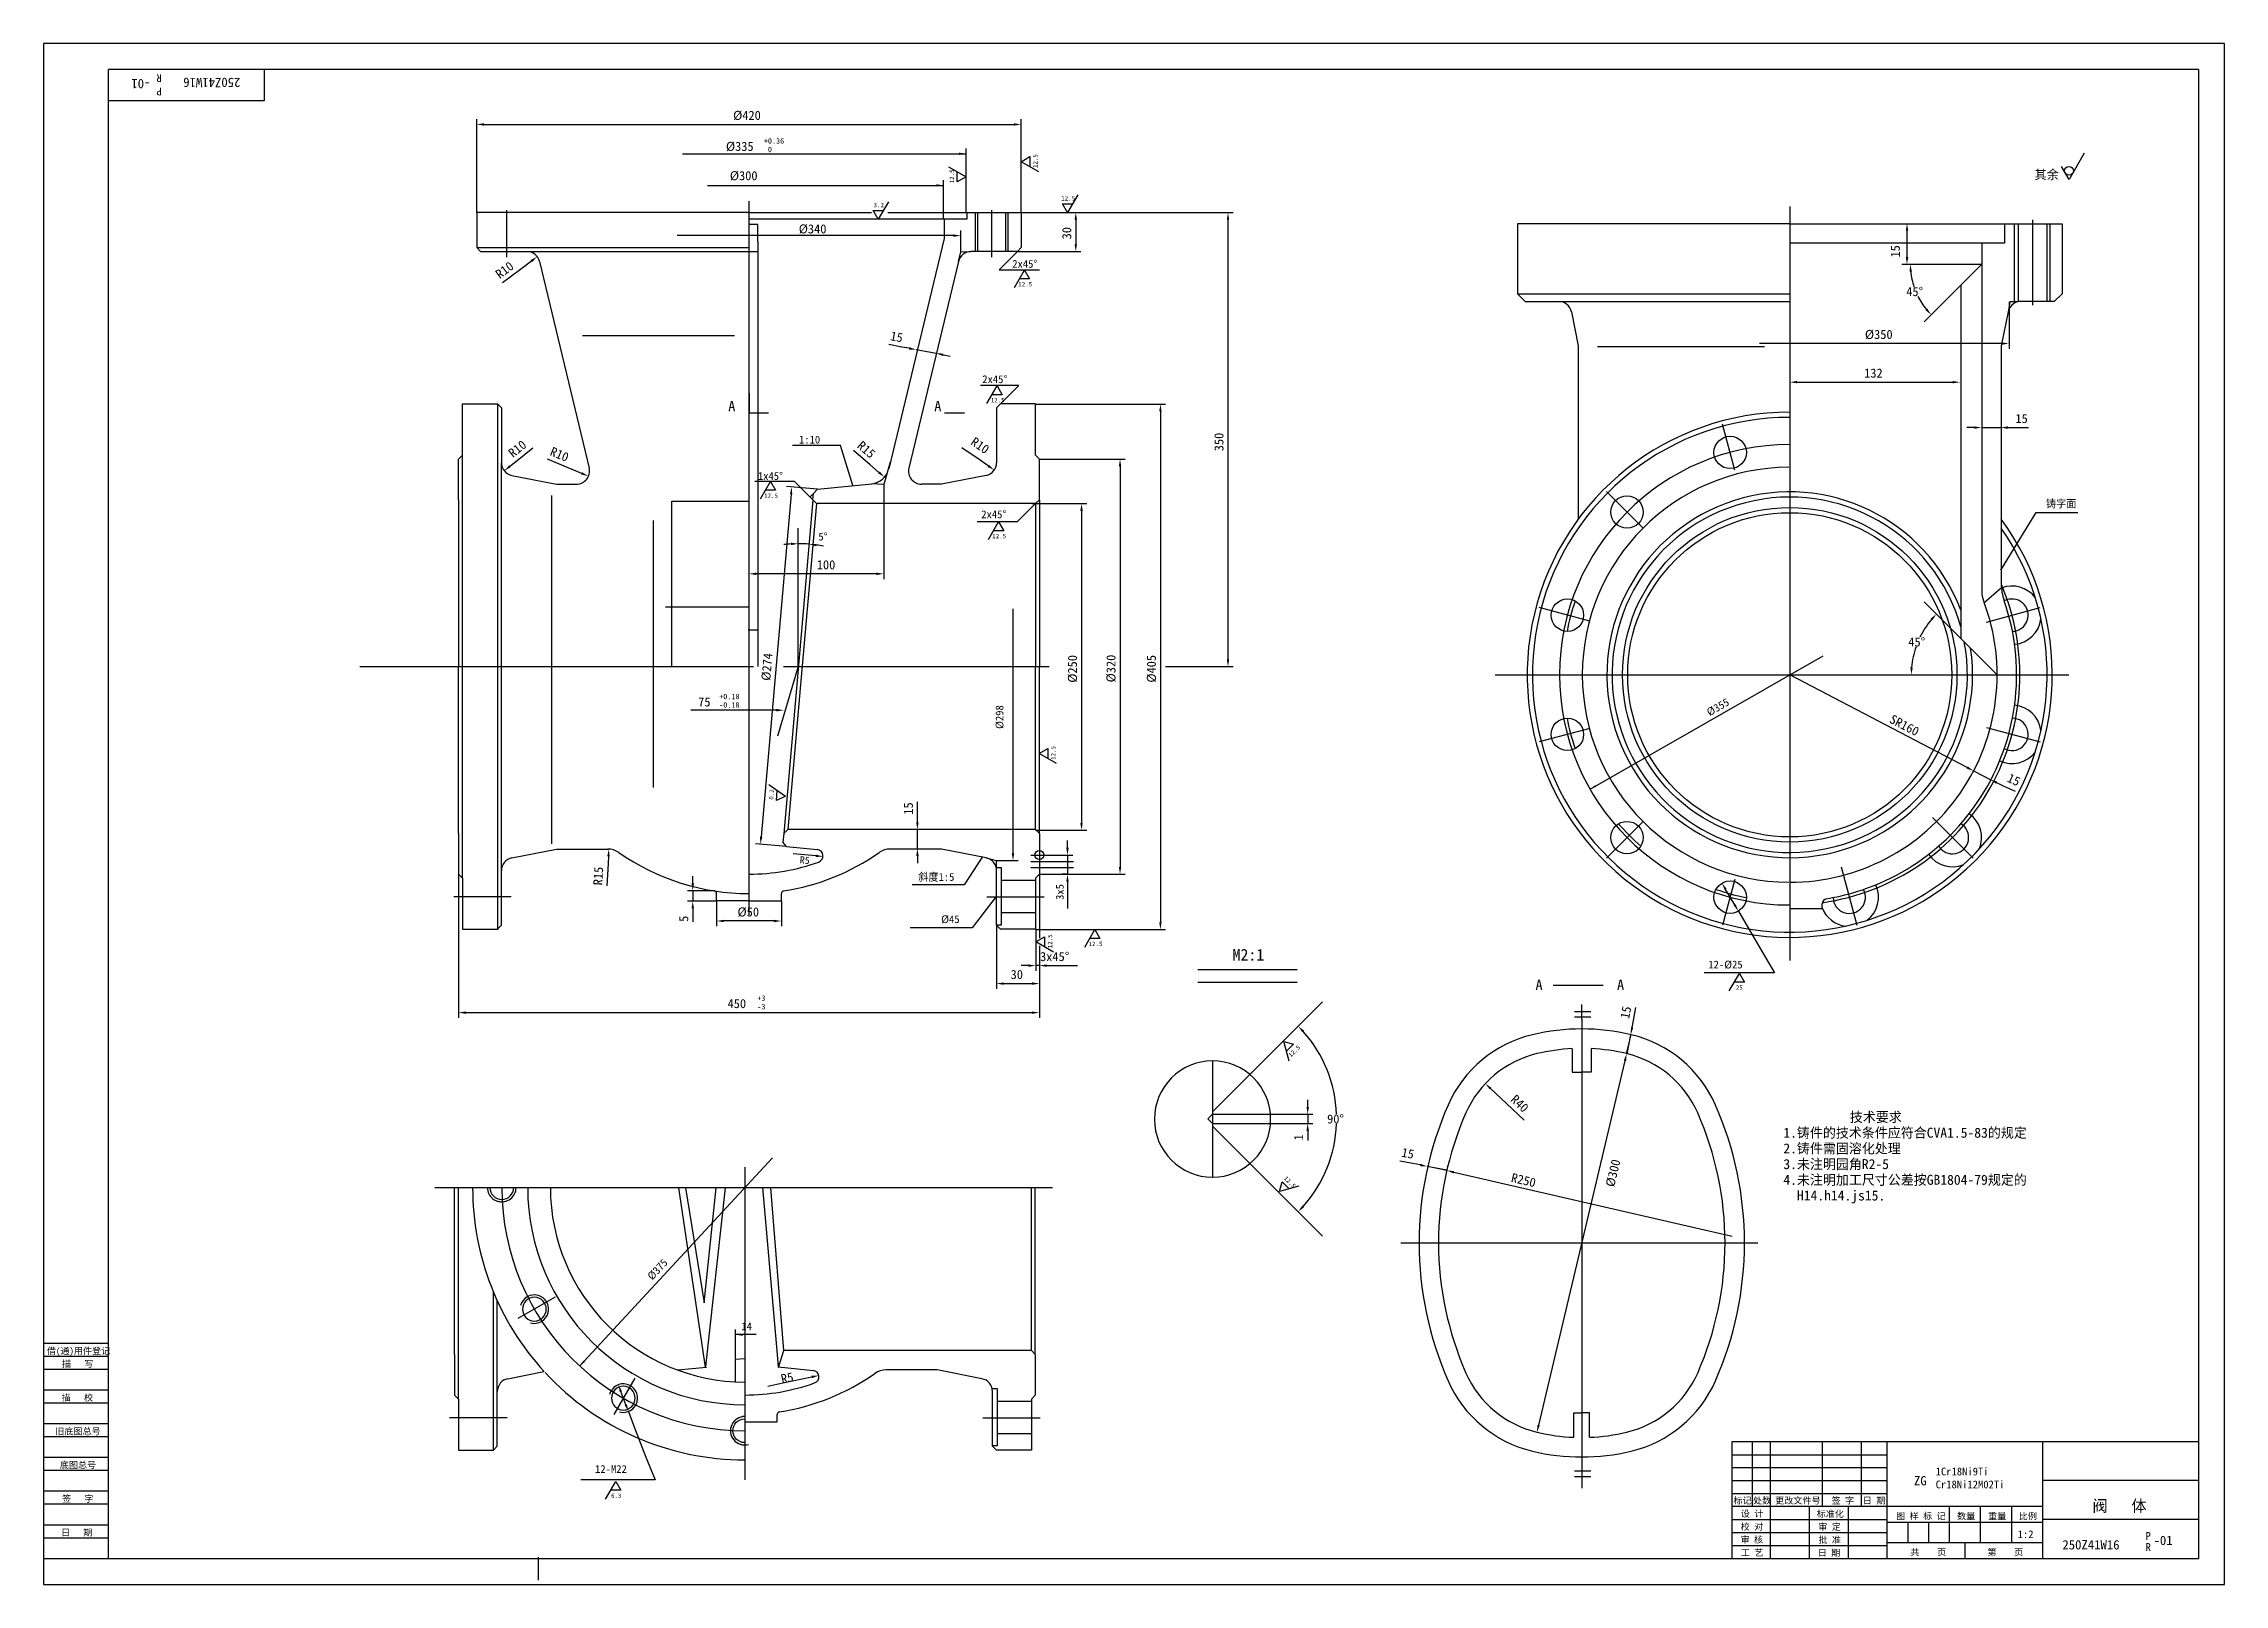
# Model space of a CAD drawing. Header units: metres. Extents: x 0 to 841, y 0 to 594.
import ezdxf

# ---------------------------------------------------------------- set-up
doc = ezdxf.new("R2010")
doc.units = ezdxf.units.M
for name, color, linetype in [('C', 6, 'Continuous'), ('D', 1, 'Continuous'), ('FL', 5, 'Continuous'), ('HA', 5, 'Continuous'), ('T', 7, 'Continuous'), ('TL', 4, 'Continuous')]:
    doc.layers.add(name, color=color, linetype=linetype)

# ---------------------------------------------------------------- blocks, each defined once
blk = doc.blocks.new('TUKUN1')
at = {"layer": 'FL'}
for p, q in [((841, 594), (0, 594)), ((0, 594), (0, 0)), ((841, 0), (841, 594)), ((0, 83), (25, 83)), ((0, 75), (25, 75)), ((0, 70), (25, 70)), ((0, 62), (25, 62)), ((0, 57), (25, 57)), ((659, 30), (659, 55)), ((666, 10), (666, 55)), ((686, 30), (686, 55)), ((701, 30), (701, 55)), ((0, 49), (25, 49)), ((0, 44), (25, 44)), ((651, 50), (711, 50)), ((651, 45), (711, 45)), ((0, 36), (25, 36)), ((651, 40), (711, 40)), ((651, 35), (711, 35)), ((0, 31), (25, 31)), ((696, 10), (696, 30)), ((0, 23), (25, 23)), ((0, 18), (25, 18)), ((651, 25), (711, 25)), ((651, 20), (711, 20)), ((651, 15), (711, 15)), ((0, 0), (841, 0))]:
    blk.add_line(p, q, dxfattribs=at)
at = {"layer": 'TL'}
for p, q in [((831, 584), (25, 584)), ((25, 10), (25, 584)), ((85, 584), (85, 572)), ((831, 584), (831, 10)), ((85, 572), (25, 572)), ((0, 93), (25, 93)), ((0, 88), (25, 88)), ((831, 55), (651, 55)), ((651, 55), (651, 10)), ((711, 10), (711, 55)), ((771, 10), (771, 55)), ((831, 40), (771, 40)), ((771, 30), (651, 30)), ((681, 10), (681, 30)), ((735, 16), (735, 30)), ((747, 16), (747, 30)), ((759, 16), (759, 30)), ((711, 24), (771, 24)), ((719, 16), (719, 24)), ((727, 16), (727, 24)), ((831, 25), (771, 25)), ((0, 10), (831, 10)), ((771, 16), (711, 16)), ((741, 10), (741, 16))]:
    blk.add_line(p, q, dxfattribs=at)
at = {"layer": 'T'}
for s, p in [('借(通)用件登记', (1.26, 88.76)), ('描   写', (7.09, 83.76)), ('描   校', (6.98, 70.76)), ('旧底图总号', (4.52, 57.76)), ('底图总号', (6.25, 44.76)), ('签   字', (7.1, 31.76)), ('标记', (651.71, 31.07)), ('处数', (659.22, 31.07)), ('更改文件号', (667.75, 31.07)), ('签 字', (689.53, 31.07)), ('日 期', (701.57, 31.07)), ('设 计', (654.5, 25.99)), ('标准化', (683.77, 25.93)), ('图 样 标 记', (714.4, 25.04)), ('数量', (737.92, 25.04)), ('重量', (749.88, 25.04)), ('比例', (761.7, 25.04)), ('日   期', (6.72, 18.76)), ('校 对', (654.48, 20.99)), ('审 核', (654.41, 15.99)), ('批 准', (684.46, 15.93)), ('审 定', (684.39, 20.93)), ('工 艺', (654.52, 10.99)), ('日 期', (684.18, 10.93)), ('共    页', (719.91, 11.13)), ('第    页', (749.62, 11.13))]:
    blk.add_text(s, height=2.5, dxfattribs=at).set_placement(p)

msp = doc.modelspace()

# ---------------------------------------------------------------- linework, layer by layer
at = {"layer": 'C'}
for p, q in [((272.02, 533.25), (272.02, 273.95)), ((673.38, 531.18), (673.38, 270.64)), ((178.48, 529.78), (178.48, 511.64)), ((365.56, 529.78), (365.56, 511.64)), ((766.96, 526.1), (766.96, 493.14)), ((652.23, 429.6), (647.49, 447.26)), ((617, 407.05), (602.67, 421.38)), ((242.24, 353.82), (242.24, 417.55)), ((242.24, 417.55), (272.06, 417.55)), ((596.26, 371.33), (576.78, 376.55)), ((749.3, 371.01), (769.97, 376.55)), ((121.98, 353.83), (273.75, 353.83)), ((285.34, 353.83), (387.73, 353.83)), ((559.77, 350.67), (781.04, 350.67)), ((596.26, 330), (576.78, 324.79)), ((749.3, 330.32), (769.97, 324.79)), ((728.43, 295.61), (744.09, 279.96)), ((617, 294.29), (602.67, 279.96)), ((380.66, 281.16), (388.44, 281.16)), ((380.66, 278.75), (388.44, 278.75)), ((272.02, 273.95), (272.02, 263.13)), ((380.66, 276.31), (388.44, 276.31)), ((652.23, 271.74), (647.49, 254.08)), ((673.38, 270.64), (673.38, 260.53)), ((693.22, 276.6), (699.26, 254.08)), ((180.31, 265.08), (158.14, 265.08)), ((272.02, 264.65), (272.02, 261.93)), ((272.02, 263.13), (272.02, 258.14)), ((363.73, 265.08), (385.89, 265.08)), ((673.38, 260.53), (673.38, 240.58)), ((593.19, 217.85), (593.19, 223.55)), ((593.19, 217.85), (593.19, 45.78)), ((270.44, 160.82), (270.44, 102.29)), ((270.44, 160.28), (270.44, 73.16)), ((150.9, 152.99), (389.13, 152.99)), ((270.44, 152.99), (270.44, 152.99)), ((523.45, 131.63), (661.13, 131.63)), ((197.22, 110.71), (183.84, 102.99)), ((183.84, 102.99), (182.93, 102.46)), ((270.44, 96.2), (270.44, 51.71)), ((227.99, 79.45), (219.91, 65.46)), ((270.44, 73.16), (270.44, 62.29)), ((178.73, 64.24), (156.57, 64.24)), ((270.44, 66.44), (270.44, 63.85)), ((270.44, 63.85), (270.44, 52.04)), ((270.44, 62.29), (270.44, 57.3)), ((362.15, 64.24), (384.32, 64.24)), ((270.44, 51.71), (270.44, 40.34)), ((190.67, 10.43), (190.67, 1.66))]:
    msp.add_line(p, q, dxfattribs=at)
for centre, radius, start, end in [((673.38, 350.67), 88.75, 90, 270), ((673.38, 350.67), 88.75, 278.13, 23.13), ((270.44, 152.99), 93.75, 180, 270)]:
    msp.add_arc(centre, radius, start, end, dxfattribs=at)
at = {"layer": 'D'}
for p, q in [((167.02, 528.85), (167.02, 564.84)), ((376.96, 528.96), (376.96, 564.84)), ((169.82, 562.84), (374.16, 562.84)), ((246.38, 551.54), (355.81, 551.54)), ((355.81, 528.96), (355.81, 553.54)), ((376.98, 548.49), (380.36, 550.44)), ((383.74, 544.59), (376.98, 548.49)), ((380.36, 550.44), (380.36, 546.54)), ((786.94, 551.71), (781.09, 541.57)), ((256.04, 539.34), (347.06, 539.34)), ((347.06, 526.24), (347.06, 541.34)), ((348.96, 546.52), (355.72, 542.61)), ((352.34, 540.66), (352.34, 544.57)), ((355.72, 542.61), (352.34, 540.66)), ((781.09, 541.57), (778.16, 546.64)), ((325.78, 533.06), (321.87, 526.3)), ((394.9, 528.91), (392.95, 532.29)), ((392.95, 532.29), (396.85, 532.29)), ((398.81, 535.67), (394.9, 528.91)), ((321.87, 526.3), (319.92, 529.68)), ((319.92, 529.68), (323.82, 529.68)), ((353.68, 513.74), (353.68, 521.97)), ((359.31, 528.91), (359.31, 513.69)), ((371.81, 528.91), (371.81, 513.69)), ((376.89, 528.87), (400.05, 528.87)), ((398.05, 526.07), (398.05, 516.65)), ((400.05, 528.87), (458.75, 528.87)), ((456.75, 526.07), (456.75, 356.63)), ((718.61, 511.7), (718.61, 521.87)), ((760.12, 494.45), (760.12, 524.54)), ((773.8, 494.45), (773.8, 524.54)), ((350.88, 519.97), (244.33, 519.97)), ((352.83, 510.02), (353.68, 513.74)), ((353.68, 513.74), (357.69, 513.85)), ((375.52, 513.85), (368.45, 506.78)), ((375.52, 513.85), (400.05, 513.85)), ((183.85, 506.97), (176.99, 501.8)), ((188.1, 510.17), (183.85, 506.97)), ((368.45, 506.78), (384.03, 506.78)), ((374.41, 499.96), (378.31, 506.72)), ((378.31, 506.72), (380.26, 503.34)), ((747.38, 508.9), (716.61, 508.9)), ((380.26, 503.34), (376.36, 503.34)), ((739.32, 500.9), (732.25, 493.83)), ((732.25, 493.83), (725.18, 486.76)), ((758.21, 494.48), (757.57, 490.57)), ((757.99, 494.48), (757.99, 476.39)), ((761.45, 494.48), (758.21, 494.48)), ((331, 477.04), (326, 477.98)), ((333.75, 476.53), (331, 477.04)), ((344.15, 474.58), (336.51, 476.01)), ((346.91, 474.06), (349.66, 473.55)), ((755.19, 478.39), (661.75, 478.39)), ((676.21, 463.48), (736.27, 463.48)), ((376.07, 462.15), (361.27, 462.15)), ((363.78, 455.26), (367.68, 462.02)), ((369.63, 458.64), (365.73, 458.64)), ((367.68, 462.02), (369.63, 458.64)), ((369, 455.08), (376.07, 462.15)), ((382.56, 455.02), (432.69, 455.02)), ((430.69, 452.22), (430.69, 255.25)), ((744.53, 445.97), (741.73, 445.97)), ((747.33, 445.97), (754.73, 445.97)), ((757.53, 445.97), (760.33, 445.97)), ((760.33, 445.97), (765.42, 445.97)), ((182.01, 432.81), (188.71, 438.18)), ((307.35, 439.12), (288.77, 439.12)), ((312.07, 423.71), (307.35, 439.12)), ((361.14, 433.36), (354.06, 438.23)), ((179.82, 431.06), (182.01, 432.81)), ((202.25, 430.51), (194.32, 433.81)), ((207.53, 428.31), (202.25, 430.51)), ((318.81, 431.58), (312.3, 437.19)), ((322.15, 428.69), (318.81, 431.58)), ((326.52, 432.65), (323.97, 424)), ((364.31, 431.19), (361.14, 433.36)), ((384, 433.83), (417.11, 433.83)), ((415.11, 431.03), (415.11, 276.63)), ((289.59, 425.23), (274.24, 425.23)), ((276.4, 418.45), (280.31, 425.21)), ((282.26, 421.83), (278.35, 421.83)), ((280.31, 425.21), (282.26, 421.83)), ((298.5, 422.22), (286.5, 423.26)), ((296.67, 418.15), (289.59, 425.23)), ((296.88, 420.57), (295.56, 419.26)), ((323.97, 424), (319.34, 424.3)), ((323.97, 424), (323.97, 387.59)), ((288.25, 420.3), (276.71, 288.18)), ((382.5, 416.66), (375.43, 409.59)), ((381.24, 416.66), (402.26, 416.66)), ((400.26, 413.86), (400.26, 293.54)), ((754.73, 391.02), (768.42, 413.3)), ((768.42, 413.3), (784.46, 413.3)), ((291.04, 353.83), (291.04, 407.19)), ((375.43, 409.59), (360, 409.59)), ((364.38, 402.85), (368.29, 409.61)), ((370.24, 406.23), (366.34, 406.23)), ((368.29, 409.61), (370.24, 406.23)), ((272.09, 386.56), (272.09, 391.59)), ((321.17, 389.59), (274.89, 389.59)), ((732.25, 371.79), (725.18, 378.86)), ((272.06, 376.76), (239.84, 376.76)), ((373.84, 281.81), (373.84, 376.15)), ((739.32, 364.72), (732.25, 371.79)), ((291.04, 353.83), (283.02, 326.96)), ((432.62, 353.83), (458.75, 353.83)), ((596.36, 306.56), (686.21, 358.02)), ((741.8, 314.91), (673.38, 350.67)), ((282.63, 337.02), (249.65, 337.02)), ((383.91, 320.32), (387.29, 322.27)), ((390.67, 316.42), (383.91, 320.32)), ((387.29, 322.27), (387.29, 318.37)), ((744.28, 313.62), (750.93, 310.14)), ((279.72, 308.34), (286.12, 303.86)), ((282.58, 302.21), (282.92, 306.1)), ((286.12, 303.86), (282.58, 302.21)), ((753.18, 309.09), (755.71, 307.91)), ((755.71, 307.91), (760.33, 305.75)), ((336.98, 296.64), (336.98, 301.73)), ((336.98, 293.84), (336.98, 296.64)), ((336.98, 283.67), (336.98, 291.04)), ((382.56, 290.74), (402.26, 290.74)), ((394.85, 283.96), (394.85, 286.76)), ((217.66, 277.89), (217.16, 269.32)), ((217.82, 280.69), (217.66, 277.89)), ((286.48, 284.51), (274.48, 285.56)), ((295, 281.1), (289.09, 281.6)), ((297.79, 280.87), (295, 281.1)), ((336.98, 280.87), (336.98, 278.07)), ((361.96, 280.31), (355.03, 269.71)), ((363.46, 280.13), (367.29, 279.01)), ((367.29, 279.01), (367.37, 276.36)), ((367.29, 279.01), (375.84, 279.01)), ((388.44, 281.16), (396.85, 281.16)), ((388.44, 278.75), (397.22, 278.75)), ((394.85, 281.16), (394.85, 273.77)), ((160.04, 273.83), (160.04, 218.42)), ((250.33, 270.21), (250.33, 273.01)), ((355.03, 269.71), (334.99, 269.71)), ((384, 273.83), (384, 249.17)), ((384, 273.83), (417.11, 273.83)), ((388.44, 276.31), (397.22, 276.31)), ((394.85, 273.77), (392.85, 273.77)), ((394.85, 270.97), (394.85, 268.17)), ((258.84, 267.41), (248.33, 267.41)), ((259.5, 263.43), (248.33, 263.43)), ((250.33, 267.41), (250.33, 263.43)), ((259.52, 263.56), (259.52, 253.75)), ((284.52, 263.56), (284.52, 253.75)), ((367.35, 265.18), (358.1, 253.05)), ((394.85, 268.17), (394.85, 260.58)), ((652.15, 261.96), (648.66, 267.92)), ((250.33, 260.63), (250.33, 257.83)), ((250.33, 257.83), (250.33, 255.41)), ((281.72, 255.75), (262.32, 255.75)), ((358.1, 253.05), (334.21, 253.05)), ((367.5, 254.19), (367.5, 229.62)), ((382.56, 252.45), (432.69, 252.45)), ((382.59, 252.65), (382.59, 236.54)), ((401.52, 245.65), (405.42, 252.41)), ((405.42, 252.41), (407.37, 249.03)), ((653.56, 259.55), (656.39, 254.72)), ((656.39, 254.72), (663.09, 243.27)), ((382.64, 247.68), (386.02, 249.63)), ((389.4, 243.78), (382.64, 247.68)), ((384, 246.21), (384, 236.54)), ((386.02, 249.63), (386.02, 245.73)), ((407.37, 249.03), (403.47, 249.03)), ((379.79, 238.54), (376.99, 238.54)), ((384, 238.54), (382.59, 238.54)), ((384, 236.54), (384, 229.62)), ((386.8, 238.54), (389.6, 238.54)), ((389.6, 238.54), (398.77, 238.54)), ((445.1, 236.99), (483.37, 236.99)), ((667.5, 235.81), (640.34, 235.81)), ((650.07, 228.81), (653.98, 235.57)), ((653.98, 235.57), (655.93, 232.19)), ((663.09, 243.27), (667.5, 235.81)), ((370.3, 231.62), (381.2, 231.62)), ((384, 229.62), (384, 218.42)), ((445.1, 232.15), (483.37, 232.15)), ((582.16, 231.06), (601.46, 231.06)), ((655.93, 232.19), (652.02, 232.19)), ((162.84, 220.42), (381.2, 220.42)), ((479.07, 210.44), (493.22, 224.59)), ((590.36, 220.91), (596.63, 220.91)), ((590.36, 218.84), (596.63, 218.84)), ((613.11, 217.39), (614.08, 222.39)), ((464.93, 196.3), (479.07, 210.44)), ((610.48, 204.61), (612.21, 211.91)), ((610.65, 204.58), (612.05, 211.89)), ((612.58, 214.64), (613.11, 217.39)), ((480.31, 201.76), (478.29, 209.3)), ((478.29, 209.3), (482.06, 208.29)), ((482.06, 208.29), (479.3, 205.53)), ((609.84, 201.89), (576.54, 61.38)), ((450.79, 182.16), (464.93, 196.3)), ((487.48, 184.03), (487.48, 186.83)), ((558, 191.16), (564.19, 185.34)), ((564.19, 185.34), (570.94, 179.01)), ((450.79, 181.23), (489.48, 181.23)), ((450.79, 177.64), (489.48, 177.64)), ((450.79, 176.71), (464.93, 162.57)), ((487.48, 181.23), (487.48, 177.64)), ((487.48, 174.84), (487.48, 172.04)), ((487.48, 172.04), (487.48, 171.12)), ((206.76, 84.19), (281.06, 164.45)), ((464.93, 162.57), (479.07, 148.43)), ((528.07, 162.24), (523.08, 163.22)), ((530.82, 161.7), (528.07, 162.24)), ((541.1, 159.67), (533.56, 161.15)), ((541.12, 159.54), (533.73, 161.15)), ((476.58, 151.44), (477.59, 155.21)), ((484.12, 153.46), (476.58, 151.44)), ((477.59, 155.21), (480.35, 152.45)), ((543.85, 158.91), (638.87, 137.02)), ((479.07, 148.43), (493.22, 134.28)), ((638.87, 137.02), (651.14, 134.19)), ((266.87, 87.06), (266.87, 98.27)), ((274.74, 96.27), (266.87, 96.27)), ((285.05, 77.55), (279.26, 76.32)), ((296.21, 79.94), (285.05, 77.55)), ((224.52, 69.27), (222.61, 74.32)), ((225.51, 66.65), (227.49, 61.41)), ((227.49, 61.41), (231.94, 49.64)), ((231.94, 49.64), (235.78, 40.25)), ((590.36, 43.72), (596.63, 43.72)), ((593.19, 45.78), (593.19, 37.14)), ((235.78, 40.25), (207.15, 40.25)), ((216.72, 32.88), (220.62, 39.64)), ((222.58, 36.26), (218.67, 36.26)), ((220.62, 39.64), (222.58, 36.26)), ((590.36, 41.65), (596.63, 41.65))]:
    msp.add_line(p, q, dxfattribs=at)
msp.add_circle((781.09, 544.95), 1.69, dxfattribs=at)
for centre, radius, start, end in [((747.32, 508.9), 27.44, 185.85, 198.4), ((747.32, 508.9), 27.44, 206.73, 219.15), ((291.04, 353.83), 47.37, 93.39, 96.77), ((291.04, 353.83), 47.37, 85, 90), ((291.04, 353.83), 47.37, 78.23, 81.61), ((753.38, 350.67), 33.12, 139.84, 154.01), ((753.38, 350.67), 33.12, 160.91, 175.16), ((448.07, 179.44), 50.57, 2.09, 41.83), ((448.07, 179.44), 50.57, 318.17, 357.91)]:
    msp.add_arc(centre, radius, start, end, dxfattribs=at)
for points in [[(169.82, 563.31), (169.82, 562.37), (167.02, 562.84)], [(374.16, 563.31), (374.16, 562.37), (376.96, 562.84)], [(353.01, 551.99), (355.81, 551.54), (353.01, 551.09)], [(344.26, 539.79), (347.06, 539.34), (344.26, 538.89)], [(397.59, 526.07), (398.52, 526.07), (398.05, 528.87)], [(456.29, 526.07), (457.22, 526.07), (456.75, 528.87)], [(718.15, 521.87), (719.08, 521.87), (718.61, 524.67)], [(350.88, 520.44), (350.88, 519.51), (353.68, 519.97)], [(397.59, 516.65), (398.52, 516.65), (398.05, 513.85)], [(188.39, 509.8), (187.82, 510.55), (190.34, 511.86)], [(718.15, 511.7), (719.08, 511.7), (718.61, 508.9)], [(719.56, 506.08), (720.49, 506.12), (719.89, 508.9)], [(726.39, 491.89), (725.7, 491.26), (727.92, 489.49)], [(333.84, 476.98), (333.67, 476.07), (336.51, 476.01)], [(346.99, 474.52), (346.82, 473.6), (344.15, 474.58)], [(755.19, 478.85), (755.19, 477.92), (757.99, 478.39)], [(676.21, 463.95), (676.21, 463.02), (673.41, 463.48)], [(736.27, 463.95), (736.27, 463.02), (739.07, 463.48)], [(430.22, 452.22), (431.15, 452.22), (430.69, 455.02)], [(744.53, 446.44), (744.53, 445.5), (747.33, 445.97)], [(757.53, 446.44), (757.53, 445.5), (754.73, 445.97)], [(180.12, 430.69), (179.53, 431.42), (177.64, 429.31)], [(321.85, 428.34), (322.46, 429.04), (324.27, 426.86)], [(364.05, 430.8), (364.58, 431.57), (366.62, 429.6)], [(414.65, 431.03), (415.58, 431.03), (415.11, 433.83)], [(207.35, 427.88), (207.71, 428.75), (210.12, 427.24)], [(287.78, 420.34), (288.71, 420.26), (288.49, 423.09)], [(399.79, 413.86), (400.73, 413.86), (400.26, 416.66)], [(288.23, 401.59), (288.25, 400.65), (291.04, 401.2)], [(297.89, 400.23), (298, 401.16), (295.17, 401.02)], [(274.89, 390.06), (274.89, 389.12), (272.09, 389.59)], [(321.17, 390.06), (321.17, 389.12), (323.97, 389.59)], [(727.72, 372.34), (728.4, 371.71), (729.96, 374.09)], [(456.29, 356.63), (457.22, 356.63), (456.75, 353.83)], [(720.84, 353.45), (719.91, 353.49), (720.25, 350.67)], [(282.63, 337.49), (282.63, 336.55), (285.43, 337.02)], [(741.58, 314.5), (742.01, 315.33), (744.28, 313.62)], [(598.31, 308.12), (596.36, 306.56), (598.7, 307.44)], [(753.38, 309.52), (752.98, 308.67), (750.64, 310.28)], [(276.25, 288.22), (277.18, 288.14), (276.47, 285.39)], [(336.51, 293.84), (337.44, 293.84), (336.98, 291.04)], [(399.79, 293.54), (400.73, 293.54), (400.26, 290.74)], [(218.29, 280.66), (217.36, 280.71), (217.98, 283.48)], [(297.75, 280.4), (297.82, 281.33), (300.58, 280.63)], [(336.51, 280.87), (337.44, 280.87), (336.98, 283.67)], [(373.37, 281.81), (374.3, 281.81), (373.84, 279.01)], [(394.38, 283.96), (395.31, 283.96), (394.85, 281.16)], [(249.87, 270.21), (250.8, 270.21), (250.33, 267.41)], [(394.38, 270.97), (395.31, 270.97), (394.85, 273.77)], [(414.65, 276.63), (415.58, 276.63), (415.11, 273.83)], [(648.26, 267.68), (649.07, 268.16), (647.25, 270.34)], [(249.87, 260.63), (250.8, 260.63), (250.33, 263.43)], [(651.75, 261.73), (652.55, 262.2), (653.56, 259.55)], [(262.32, 256.22), (262.32, 255.28), (259.52, 255.75)], [(281.72, 256.22), (281.72, 255.28), (284.52, 255.75)], [(430.22, 255.25), (431.15, 255.25), (430.69, 252.45)], [(379.79, 239.01), (379.79, 238.08), (382.59, 238.54)], [(386.8, 239.01), (386.8, 238.08), (384, 238.54)], [(370.3, 232.09), (370.3, 231.15), (367.5, 231.62)], [(381.2, 232.09), (381.2, 231.15), (384, 231.62)], [(162.84, 220.88), (162.84, 219.95), (160.04, 220.42)], [(381.2, 220.88), (381.2, 219.95), (384, 220.42)], [(485.41, 212.84), (486.09, 213.48), (483.83, 215.2)], [(612.13, 214.73), (613.04, 214.55), (612.05, 211.89)], [(610.29, 201.78), (609.38, 201.99), (610.48, 204.61)], [(557.68, 190.82), (558.32, 191.5), (555.96, 193.07)], [(487.02, 184.03), (487.95, 184.03), (487.48, 181.23)], [(487.02, 174.84), (487.95, 174.84), (487.48, 177.64)], [(530.91, 162.15), (530.73, 161.24), (533.56, 161.15)], [(543.74, 158.46), (543.95, 159.37), (541.12, 159.54)], [(486.09, 145.39), (485.41, 146.03), (483.83, 143.67)], [(269.67, 95.82), (266.87, 96.27), (269.67, 96.72)], [(208.15, 86.27), (206.76, 84.19), (208.72, 85.73)], [(222.18, 74.16), (223.05, 74.49), (221.62, 76.94)], [(296.31, 79.48), (296.12, 80.4), (298.95, 80.52)], [(224.09, 69.11), (224.96, 69.44), (225.51, 66.65)], [(576.99, 61.27), (576.08, 61.49), (575.89, 58.65)]]:
    msp.add_solid(points, dxfattribs=at)
at = {"layer": 'FL'}
for centre, start, end in [((176.63, 152.99), 180, 285), ((176.69, 152.99), 255, 0), ((189.25, 106.11), 255, 165), ((223.57, 71.8), 255, 165), ((270.37, 59.24), 90, 285), ((270.44, 59.24), 255, 270)]:
    msp.add_arc(centre, 5.5, start, end, dxfattribs=at)
at = {"layer": 'HA'}
msp.add_line((755.03, 384.13), (748.24, 378.29), dxfattribs=at)
msp.add_circle((384, 281.16), 1.72, dxfattribs=at)
at = {"layer": 'TL'}
for p, q in [((167.02, 528.85), (167.02, 515.35)), ((172.22, 528.85), (167.02, 528.85)), ((184.71, 528.85), (172.22, 528.85)), ((187.69, 528.85), (184.71, 528.85)), ((272.02, 528.85), (187.69, 528.85)), ((347.24, 526.35), (271.86, 526.35)), ((275.41, 524.23), (271.95, 524.23)), ((272.02, 528.85), (319.22, 528.85)), ((275.41, 517.75), (275.41, 524.23)), ((325.55, 528.85), (356.35, 528.85)), ((347.24, 526.35), (347.24, 518.85)), ((355.99, 526.35), (347.24, 526.35)), ((355.99, 528.85), (355.99, 526.35)), ((356.35, 528.85), (359.33, 528.85)), ((359.33, 528.85), (371.81, 528.85)), ((360.19, 528.91), (360.19, 513.69)), ((370.93, 528.91), (370.93, 513.69)), ((371.81, 528.85), (377.02, 528.85)), ((377.02, 528.85), (377.02, 515.35)), ((673.38, 524.59), (568.38, 524.59)), ((568.38, 524.59), (568.38, 497.59)), ((673.38, 524.59), (760.08, 524.59)), ((756.21, 524.59), (756.21, 517.09)), ((760.08, 524.59), (772.47, 524.59)), ((761.45, 524.54), (761.45, 494.45)), ((772.47, 524.59), (778.38, 524.59)), ((772.47, 524.54), (772.47, 494.45)), ((778.38, 524.59), (778.38, 497.59)), ((167.02, 515.35), (272.11, 515.35)), ((168.52, 513.85), (167.02, 515.35)), ((168.52, 513.85), (172.22, 513.85)), ((172.22, 513.85), (184.71, 513.85)), ((184.71, 513.85), (186.35, 513.85)), ((186.35, 513.85), (272.11, 513.85)), ((271.95, 513.83), (275.43, 513.83)), ((275.41, 517.75), (275.41, 492.04)), ((347.24, 518.85), (325.89, 430.01)), ((359.33, 513.85), (357.69, 513.85)), ((370.88, 513.85), (359.33, 513.85)), ((371.81, 513.85), (370.88, 513.85)), ((375.52, 513.85), (371.81, 513.85)), ((375.52, 513.85), (377.02, 515.35)), ((747.46, 517.09), (673.34, 517.09)), ((747.46, 517.09), (747.46, 438.73)), ((756.21, 517.09), (747.46, 517.09)), ((191.21, 510.02), (210.36, 430.33)), ((352.83, 510.02), (333.68, 430.33)), ((747.69, 509.26), (740.62, 502.19)), ((568.38, 497.59), (673.5, 497.59)), ((571.38, 494.59), (568.38, 497.59)), ((740.62, 502.19), (739.32, 500.9)), ((739.32, 500.9), (739.32, 364.72)), ((775.38, 494.59), (778.38, 497.59)), ((275.41, 492.04), (275.41, 353.91)), ((571.38, 494.59), (584.28, 494.59)), ((584.28, 494.59), (673.5, 494.59)), ((589.18, 490.57), (591.79, 477.52)), ((757.57, 490.57), (754.96, 477.52)), ((773.8, 494.59), (762.48, 494.59)), ((775.38, 494.59), (773.8, 494.59)), ((207.79, 481.47), (266.47, 481.47)), ((591.79, 477.52), (591.79, 438.73)), ((599.3, 477.21), (663.64, 477.21)), ((754.96, 477.52), (754.96, 438.73)), ((161.54, 455.08), (175.04, 455.08)), ((161.54, 435.38), (161.54, 455.08)), ((175.04, 455.08), (175.04, 252.37)), ((176.54, 453.58), (175.04, 455.08)), ((272.09, 459.26), (272.09, 451.63)), ((367.5, 453.58), (369, 455.08)), ((382.5, 455.08), (369, 455.08)), ((382.5, 435.38), (382.5, 455.08)), ((176.54, 453.58), (176.54, 432.43)), ((272.09, 451.63), (279.52, 451.63)), ((347.36, 451.63), (355.12, 451.63)), ((367.5, 453.58), (367.5, 432.43)), ((591.79, 438.73), (591.79, 410.63)), ((747.46, 438.73), (747.46, 382.75)), ((754.96, 438.73), (754.96, 385.83)), ((160.04, 433.83), (161.54, 435.38)), ((160.04, 418.16), (160.04, 433.83)), ((161.54, 272.27), (161.54, 435.38)), ((176.54, 275.22), (176.54, 432.43)), ((384, 433.83), (382.5, 435.38)), ((384, 418.16), (384, 433.83)), ((180.58, 427.53), (197.81, 424.16)), ((197.81, 424.16), (205.5, 424.16)), ((296.67, 418.15), (296.88, 420.57)), ((296.88, 420.57), (298.5, 422.22)), ((298.5, 422.22), (319.34, 424.3)), ((346.23, 424.16), (338.54, 424.16)), ((363.46, 427.53), (346.23, 424.16)), ((160.04, 418.16), (160.04, 353.62)), ((195.81, 419.8), (195.81, 285.49)), ((296.67, 418.15), (290.96, 352.9)), ((298.04, 416.66), (292.45, 352.77)), ((298.04, 416.66), (296.67, 418.15)), ((382.5, 416.66), (298.04, 416.66)), ((382.5, 416.66), (384, 418.16)), ((382.5, 416.66), (382.5, 353.62)), ((384, 418.16), (384, 353.62)), ((235.02, 410.17), (235.02, 307.16)), ((271.76, 367.98), (275.51, 367.98)), ((753.38, 350.67), (739.32, 364.72)), ((160.04, 289.49), (160.04, 354.03)), ((382.5, 290.99), (382.5, 354.03)), ((384, 289.49), (384, 354.03)), ((290.96, 352.9), (285.41, 289.5)), ((292.45, 352.77), (287.04, 290.99)), ((160.04, 289.49), (160.04, 273.83)), ((285.41, 289.5), (285.12, 286.16)), ((286.48, 284.51), (285.12, 286.16)), ((287.04, 290.99), (285.41, 289.5)), ((382.5, 290.99), (287.04, 290.99)), ((382.5, 290.99), (384, 289.49)), ((384, 289.49), (384, 273.83)), ((180.58, 280.13), (197.81, 283.49)), ((197.81, 283.49), (217.55, 283.49)), ((286.48, 284.51), (298.33, 283.33)), ((346.23, 283.49), (326.49, 283.49)), ((363.46, 280.13), (346.23, 283.49)), ((160.04, 273.83), (161.54, 272.27)), ((161.54, 272.27), (161.54, 271.3)), ((161.54, 271.3), (161.54, 258.87)), ((176.54, 254.08), (176.54, 275.22)), ((367.29, 276.36), (369.29, 276.36)), ((367.5, 254.08), (367.5, 275.22)), ((369.29, 276.36), (369.29, 271.3)), ((382.34, 271.31), (369.29, 271.31)), ((369.29, 271.3), (369.29, 258.87)), ((384, 273.83), (382.5, 272.27)), ((382.5, 272.27), (382.5, 271.3)), ((382.5, 271.3), (382.5, 258.87)), ((259.52, 263.56), (259.52, 266.36)), ((272.02, 263.56), (259.52, 263.56)), ((272.02, 263.56), (284.52, 263.56)), ((284.52, 263.56), (284.52, 266.36)), ((685.88, 260.6), (685.88, 262.35)), ((161.54, 258.87), (161.54, 252.58)), ((161.54, 252.58), (175.04, 252.58)), ((176.54, 254.08), (175.04, 252.58)), ((369.29, 254.19), (367.29, 254.19)), ((367.5, 254.08), (369, 252.58)), ((382.5, 252.58), (369, 252.58)), ((369.29, 258.87), (369.29, 254.19)), ((382.34, 258.86), (369.29, 258.86)), ((382.5, 258.87), (382.5, 252.58)), ((673.38, 260.6), (685.88, 260.6)), ((589.51, 206.48), (589.51, 197.48)), ((596.78, 206.48), (596.78, 197.48)), ((450.79, 201.79), (450.79, 181.28)), ((589.51, 197.48), (593.23, 197.48)), ((596.78, 197.48), (593.07, 197.48)), ((450.79, 181.23), (448.99, 179.44)), ((450.79, 177.64), (448.99, 179.44)), ((450.79, 181.28), (450.79, 177.59)), ((450.79, 177.59), (450.79, 156.98)), ((158.46, 88.65), (158.46, 153.19)), ((159.96, 71.43), (159.96, 153.04)), ((255.2, 83.71), (244.99, 152.88)), ((247.54, 152.88), (254.73, 108.58)), ((254.73, 108.58), (259.38, 152.88)), ((262.86, 152.88), (255.2, 83.94)), ((277.23, 152.99), (282.85, 88.66)), ((285.46, 90.15), (280.41, 152.91)), ((380.92, 90.15), (380.92, 153.19)), ((382.42, 88.65), (382.42, 153.19)), ((173.46, 51.74), (173.46, 112.74)), ((174.96, 74.38), (174.96, 109.3)), ((158.46, 88.65), (158.46, 72.99)), ((266.87, 86.87), (270.3, 87.06)), ((266.87, 77.87), (266.87, 86.87)), ((282.85, 88.66), (283.23, 83.92)), ((283.34, 83.64), (285.46, 90.15)), ((283.54, 85.32), (283.34, 83.64)), ((380.92, 90.15), (285.46, 90.15)), ((380.92, 90.15), (382.42, 88.65)), ((382.42, 88.65), (382.42, 72.99)), ((179.01, 79.29), (192.97, 82.02)), ((255.59, 83.67), (244.61, 82.58)), ((283.41, 83.82), (296.76, 82.49)), ((344.65, 82.65), (324.91, 82.65)), ((361.88, 79.29), (344.65, 82.65)), ((158.46, 72.99), (159.96, 71.43)), ((159.96, 71.43), (159.96, 70.46)), ((159.96, 70.46), (159.96, 58.03)), ((174.96, 53.24), (174.96, 74.38)), ((365.71, 75.52), (367.71, 75.52)), ((365.92, 53.24), (365.92, 74.38)), ((367.71, 75.52), (367.71, 70.46)), ((380.76, 70.47), (367.71, 70.47)), ((367.71, 70.46), (367.71, 58.03)), ((382.42, 72.99), (380.92, 71.43)), ((380.92, 71.43), (380.92, 70.46)), ((380.92, 70.46), (380.92, 58.03)), ((270.44, 62.72), (282.94, 62.72)), ((282.94, 62.72), (282.94, 65.52)), ((590.18, 66.15), (593.38, 66.15)), ((590.18, 56.69), (590.18, 66.15)), ((596.2, 66.15), (592.99, 66.15)), ((596.2, 56.69), (596.2, 66.15)), ((159.96, 58.03), (159.96, 51.74)), ((159.96, 51.74), (173.46, 51.74)), ((174.96, 53.24), (173.46, 51.74)), ((367.71, 53.35), (365.71, 53.35)), ((365.92, 53.24), (367.42, 51.74)), ((380.92, 51.74), (367.42, 51.74)), ((367.71, 58.03), (367.71, 53.35)), ((380.76, 58.02), (367.71, 58.02)), ((380.92, 58.03), (380.92, 51.74))]:
    msp.add_line(p, q, dxfattribs=at)
for points in [[(172.11, 152.99, 1), (181.28, 152.99, 1)], [(193.84, 106.11, 1), (184.67, 106.11, 1), (193.84, 106.11, 1)], [(228.15, 71.8, 1), (218.99, 71.8, 1), (228.15, 71.8, 1)], [(265.78, 59.24, -0.41), (270.37, 63.82, -1)], [(270.37, 54.65, -0.41), (265.78, 59.24, -1)]]:
    msp.add_lwpolyline(points, format="xyb", dxfattribs=at)
for centre, radius in [((650.41, 436.39), 6.25), ((610.62, 413.42), 6.25), ((673.38, 350.67), 64.5), ((673.38, 350.67), 62.5), ((587.65, 373.64), 6.25), ((587.65, 327.7), 6.25), ((610.62, 287.91), 6.25), ((650.41, 264.94), 6.25)]:
    msp.add_circle(centre, radius, dxfattribs=at)
for centre, radius, start, end in [((186.35, 508.85), 5, 13.52, 90), ((357.69, 508.85), 5, 90, 166.48), ((584.28, 489.59), 5, 11.31, 90), ((762.48, 489.59), 5, 122.1, 168.69), ((762.48, 489.59), 5, 90, 122.1), ((673.38, 350.67), 101.25, 90, 36.31), ((673.38, 350.67), 99.25, 90, 34.71), ((181.54, 432.43), 5, 180, 258.95), ((205.5, 429.16), 5, 270, 13.52), ((318.59, 431.76), 7.5, 275.71, 346.48), ((338.54, 429.16), 5, 166.48, 270), ((362.5, 432.43), 5, 281.05, 0), ((673.38, 350.67), 80, 90.22, 180), ((673.38, 350.67), 70.5, 20.7, 8.36), ((673.38, 350.67), 68.5, 15.69, 10.67), ((673.38, 350.67), 87.5, 161.11, 168.98), ((673.38, 350.67), 80, 270, 20.71), ((673.38, 350.67), 87.5, 279.32, 19.02), ((757.46, 382.75), 10, 180, 200.89), ((774.96, 385.83), 20, 180, 199.09), ((759.1, 373.64), 11.25, 37.31, 111.19), ((759.1, 373.64), 6.25, 271.48, 118.52), ((759.1, 373.64), 11.25, 275, 352.69), ((673.38, 350.67), 80, 180, 269.78), ((759.1, 327.7), 11.25, 7.31, 85), ((673.38, 350.67), 87.5, 191.02, 198.98), ((759.1, 327.7), 6.25, 241.48, 88.52), ((759.1, 327.7), 11.25, 245, 322.69), ((736.13, 287.91), 11.25, 337.31, 55), ((673.38, 350.67), 87.5, 221.02, 228.98), ((736.13, 287.91), 6.25, 211.48, 58.52), ((181.54, 275.22), 5, 101.05, 180), ((217.55, 275.99), 7.5, 55.01, 90), ((272.02, 353.83), 87.5, 235.01, 270), ((272.02, 353.83), 80, 270, 289.65), ((272.02, 353.83), 87.5, 278.77, 304.99), ((298.08, 280.84), 2.5, 289.65, 84.29), ((326.49, 275.99), 7.5, 90, 124.99), ((362.5, 275.22), 5, 0, 78.95), ((736.13, 287.91), 11.25, 215, 292.69), ((696.35, 264.94), 11.25, 307.31, 25), ((258.52, 266.36), 1, 0, 81.23), ((285.52, 266.36), 1, 98.77, 180), ((673.38, 350.67), 87.5, 251.02, 258.98), ((687.88, 262.35), 2, 99.32, 180), ((696.35, 264.94), 11.25, 201.46, 262.69), ((696.35, 264.94), 6.25, 181.48, 28.52), ((585.12, 165.69), 47.5, 103.33, 156.27), ((593.19, 131.63), 82.5, 90, 103.33), ((593.19, 131.63), 82.5, 76.67, 90), ((601.26, 165.69), 47.5, 23.73, 76.67), ((585.12, 165.69), 40, 103.33, 156.27), ((593.19, 131.63), 75, 92.84, 103.33), ((593.19, 131.63), 75, 76.67, 87.28), ((601.26, 165.69), 40, 23.73, 76.67), ((450.79, 179.38), 22.41, 90, 270), ((450.79, 179.38), 22.41, 270, 90), ((662.93, 131.48), 132.5, 156.27, 179.93), ((662.93, 131.48), 125, 156.27, 179.93), ((523.45, 131.48), 125, 0.07, 23.73), ((523.45, 131.48), 132.5, 0.07, 23.73), ((270.44, 152.99), 105, 180, 222.51), ((270.44, 152.99), 83.75, 180, 270), ((270.44, 152.99), 75, 180, 270), ((662.93, 131.79), 132.5, 180.07, 203.73), ((662.93, 131.79), 125, 180.07, 203.73), ((523.45, 131.79), 125, 336.27, 359.93), ((523.45, 131.79), 132.5, 336.27, 359.93), ((179.96, 74.38), 5, 101.05, 180), ((270.44, 152.99), 105, 222.82, 270), ((270.44, 152.99), 80, 270, 289.65), ((270.44, 152.99), 87.5, 278.77, 304.99), ((296.51, 80), 2.5, 289.65, 84.29), ((324.91, 75.15), 7.5, 90, 124.99), ((360.92, 74.38), 5, 0, 78.95), ((585.12, 97.58), 47.5, 203.73, 256.67), ((585.12, 97.58), 40, 203.73, 256.67), ((601.26, 97.58), 40, 283.33, 336.27), ((601.26, 97.58), 47.5, 283.33, 336.27), ((283.94, 65.52), 1, 98.77, 180), ((593.19, 131.63), 82.5, 256.67, 270), ((593.19, 131.63), 75, 256.67, 267.7), ((593.19, 131.63), 82.5, 270, 283.33), ((593.19, 131.63), 75, 272.3, 283.33)]:
    msp.add_arc(centre, radius, start, end, dxfattribs=at)

# ---------------------------------------------------------------- block references
at = {"layer": 'D'}
msp.add_blockref('TUKUN1', (0, 0), dxfattribs=at)

# ---------------------------------------------------------------- texts
for s, height, rotation, p in [('-01', 3.6, 180, (41.18, 580.3)), ('R', 3, 180, (45.55, 582.19)), ('250Z41W16', 3.6, 180, (75.89, 580.8)), ('P', 3, 180, (45.55, 577.02)), ('12.5', 1.7, 90, (383.29, 546.06)), ('12.5', 1.7, 90, (351.11, 540.19)), ('30', 3.5, 90, (396.3, 518.53)), ('15', 3.5, 90, (715.84, 511.54)), ('R10', 3.5, 37, (175.94, 503.19)), ('15', 3.5, 349.39, (326.32, 479.7)), ('R10', 3.5, 38.7, (180.98, 434.23)), ('R10', 3.5, 337.42, (194.99, 435.43)), ('R15', 3.5, 319.19, (313.45, 438.52)), ('R10', 3.5, 325.53, (357.24, 439.67)), ('350', 3.5, 90, (455, 436.85)), ('%%C274', 3.5, 85.01, (280.2, 348.25)), ('%%C250', 3.5, 90, (398.51, 347.61)), ('%%C320', 3.5, 90, (413.36, 347.74)), ('%%c405', 3.5, 90, (428.94, 347.65)), ('%%c298', 3, 90, (370.14, 329.79)), ('%%C355', 3, 29.8, (642.44, 334.67)), ('SR160', 3.5, 332.41, (711.53, 332.42)), ('12.5', 1.7, 90, (390.22, 317.89)), ('15', 3.5, 334.96, (756.9, 309.64)), ('0.2', 1.7, 85, (281.37, 302.49)), ('15', 3.5, 90, (335.23, 296.73)), ('R5', 2.8, 355.15, (291.51, 277.98)), ('R15', 3.5, 86.67, (215.41, 269.42)), ('3x5', 3, 90, (393.38, 263.87)), ('5', 3.5, 90, (248.58, 255.41)), ('12.5', 1.7, 90, (388.95, 245.25)), ('15', 3.5, 79.09, (611.41, 217.81)), ('12.5', 1.7, 45, (481.03, 203.12)), ('R40', 3.5, 316.79, (565.46, 186.56)), ('1', 3.5, 90, (485.73, 171.12)), ('15', 3.5, 348.84, (523.42, 164.94)), ('%%C300', 3.5, 76.67, (605.68, 152.97)), ('12.5', 1.7, 315, (478.12, 156.41)), ('R250', 3.5, 347.03, (565.71, 155.22)), ('%%C375', 3, 47.21, (234.72, 117.08)), ('R5', 3.5, 12.06, (284.78, 77.43))]:
    msp.add_text(s, height=height, rotation=rotation, dxfattribs=at).set_placement(p)
for s, height, p in [('%%c420', 3.5, (265.91, 564.59)), ('%%c335', 3.5, (263.13, 552.64)), ('+0.36', 2.1, (277.75, 555.44)), (' 0', 2.1, (277.75, 552.15)), ('%%C300', 3.5, (264.65, 541.34)), ('其余', 3.6, (767.81, 541.73)), ('3.2', 1.7, (320.09, 530.91)), ('12.5', 1.7, (392.47, 533.52)), ('%%C340', 3.5, (291.22, 520.83)), ('2x45%%d', 3, (373.56, 507.59)), ('12.5', 1.7, (375.88, 500.41)), ('45%%d', 3.5, (718.31, 496.65)), ('%%c350', 3.5, (702.38, 480.14)), ('2x45%%d', 3, (361.99, 463.12)), ('132', 3.5, (702.08, 465.23)), ('A', 4, (264.03, 452.28)), ('A', 4, (343.49, 452.28)), ('12.5', 1.7, (365.25, 455.71)), ('15', 3.5, (760.42, 447.72)), ('1:10', 3, (291.31, 439.83)), ('1x45%%d', 3, (275.46, 425.81)), ('12.5', 1.7, (277.88, 418.9)), ('2x45%%d', 3, (361.6, 411.04)), ('铸字面', 3, (772.21, 415.15)), ('5%%d', 3, (298.79, 402.44)), ('12.5', 1.7, (365.86, 403.3)), ('100', 3.5, (298.17, 391.34)), ('45%%d', 3.5, (719.11, 361.59)), ('75', 3.5, (252.42, 338.46)), ('+0.18', 2.1, (260.53, 341.26)), ('-0.18', 2.1, (260.53, 337.97)), ('斜度1:5', 3, (337.31, 271.23)), ('%%c50', 3.5, (267.6, 257.5)), ('%%c45', 3, (346.14, 254.95)), ('3x45%%d', 3.5, (384.27, 240.29)), ('12.5', 1.7, (402.99, 246.1)), ('M2:1', 4.5, (458.49, 240.49)), ('30', 3.5, (372.92, 233.37)), ('12-%%c25', 3, (641.99, 237.46)), ('A', 4, (575.34, 229.19)), ('A', 4, (606.79, 229.19)), ('25', 1.7, (652.6, 229.26)), ('450', 3.5, (263.77, 222.17)), ('+3', 2.1, (275.22, 224.97)), ('-3', 2.1, (275.22, 221.68)), ('90%%d', 3.5, (494.97, 177.69)), ('1.铸件的技术条件应符合CVA1.5-83的规定', 3.85, (670.92, 172.2)), ('技术要求', 3.85, (696.56, 178.25)), ('2.铸件需固溶化处理', 3.85, (670.92, 166.15)), ('3.未注明园角R2-5', 3.85, (670.92, 160.1)), ('4.未注明加工尺寸公差按GB1804-79规定的', 3.85, (670.92, 154.05)), ('  H14.h14.js15.', 3.85, (670.92, 148)), ('14', 3, (269.08, 97.99)), ('12-M22', 3, (212.67, 42.97)), ('1Cr18Ni9Ti', 3, (729.66, 42.02)), ('6.3', 1.7, (218.84, 33.33)), ('ZG', 3.6, (721.29, 38.16)), ('Cr18Ni12M02Ti', 3, (729.66, 37.02)), ('阀   体', 4.5, (790.13, 28.02)), ('1:2', 3, (761.26, 17.82)), ('250Z41W16', 3.6, (778.53, 13.46)), ('P', 3, (810.62, 17.16)), ('-01', 3.6, (813.69, 15.15)), ('R', 3, (810.62, 12.9))]:
    msp.add_text(s, height=height, dxfattribs=at).set_placement(p)

doc.saveas('drawing.dxf')
